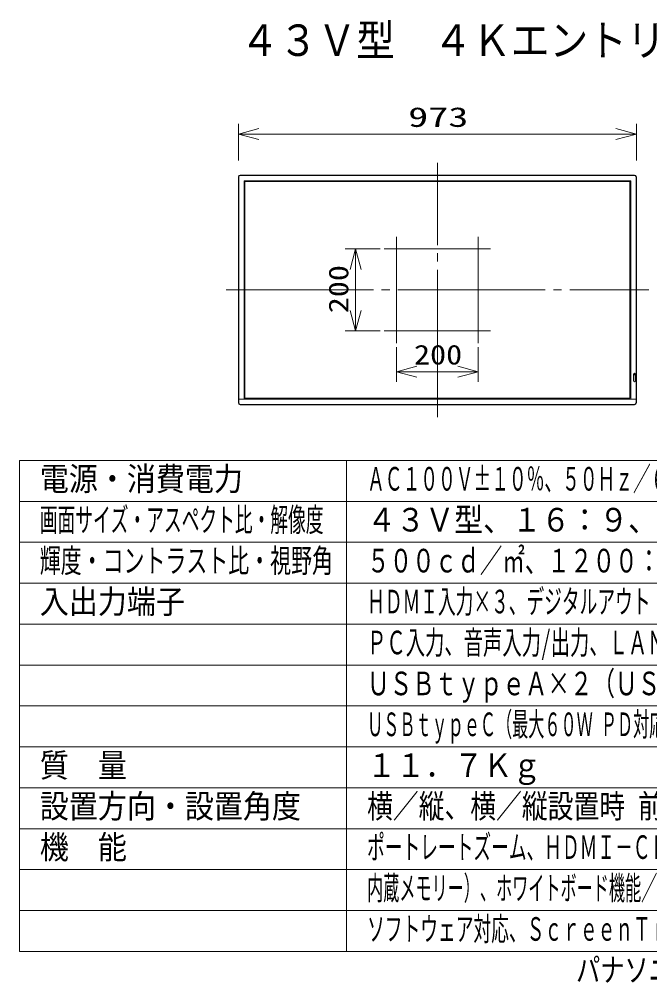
# Model space of a CAD drawing. Units: millimetres on the paper. Extents: x -62 to 64, y -59 to 59.
# Drawn here: x -62.5 to 14.6, y -58.9 to 59.4 of the extents above; entities that cross this region are included whole.
import ezdxf
from ezdxf.enums import TextEntityAlignment as Align

# ---------------------------------------------------------------- set-up
doc = ezdxf.new("R2010")
doc.units = ezdxf.units.MM
doc.linetypes.add('LONG_CHAIN', pattern=[21, 18, -1, 1, -1])
doc.layers.add('0-0_MOJI1', color=7, linetype='Continuous')
doc.layers.add('0-1_相当品', color=4, linetype='Continuous')
for name, color, linetype, lineweight in [('0-2_WAKU', 4, 'Continuous', 9), ('0-3_GAIKEI', 4, 'Continuous', 9), ('0-4_SUNPOU', 7, 'Continuous', 9), ('0-5_0', 7, 'Continuous', 9)]:
    doc.layers.add(name, color=color, linetype=linetype, lineweight=lineweight)
doc.styles.add('ＭＳ ゴシック', font='')
doc.styles.get('ＭＳ ゴシック').set_extended_font_data('MS Gothic')

# ---------------------------------------------------------------- blocks, each defined once
blk = doc.blocks.new('_Open30')
at = {"layer": '0-5_0'}
blk.add_line((0, 0), (-1, 0), dxfattribs=at)
blk.add_lwpolyline([(-1, 0.2679), (0, 0), (-1, -0.2679)], dxfattribs=at)

msp = doc.modelspace()

# ---------------------------------------------------------------- linework, layer by layer
at = {"layer": '0-2_WAKU', "color": 3}
for p, q in [((-62.46, -54.494), (-62.46, 5.506)), ((62.54, 5.506), (-62.46, 5.506)), ((-22.46, -54.494), (-22.46, 5.506)), ((-62.46, -54.494), (62.54, -54.494))]:
    msp.add_line(p, q, dxfattribs=at)
at = {"layer": '0-2_WAKU'}
for p, q in [((62.54, 0.506), (-62.46, 0.506)), ((62.54, -4.494), (-62.46, -4.494)), ((62.54, -9.494), (-62.46, -9.494)), ((62.54, -14.494), (-62.46, -14.494)), ((-62.46, -19.494), (62.54, -19.494)), ((-62.46, -24.494), (62.54, -24.494)), ((-62.46, -29.494), (62.54, -29.494)), ((-62.46, -34.494), (62.54, -34.494)), ((-62.46, -39.494), (62.54, -39.494)), ((-62.46, -44.494), (62.54, -44.494)), ((-62.46, -49.494), (62.54, -49.494))]:
    msp.add_line(p, q, dxfattribs=at)
at = {"layer": '0-3_GAIKEI', "color": 134, "linetype": 'LONG_CHAIN'}
for p, q in [((-11.37, 10.81), (-11.37, 41.871)), ((-16.37, 19.841), (-16.37, 32.841)), ((-6.37, 19.841), (-6.37, 32.841)), ((-17.87, 31.341), (-4.87, 31.341)), ((-37.195, 26.341), (14.454, 26.341)), ((-17.87, 21.341), (-4.87, 21.341))]:
    msp.add_line(p, q, dxfattribs=at)
at = {"layer": '0-3_GAIKEI'}
for p, q in [((-35.47, 40.371), (-35.47, 40.331)), ((12.729, 40.331), (-35.47, 40.331)), ((12.729, 40.331), (12.729, 40.371)), ((-35.655, 40.146), (-35.695, 40.146)), ((-35.655, 40.146), (-35.655, 12.535)), ((-35, 13.005), (-35, 39.676)), ((12.159, 39.576), (-34.9, 39.576)), ((-34.9, 39.576), (-34.9, 13.105)), ((-34.898, 39.576), (-34.898, 13.106)), ((12.159, 13.105), (12.159, 39.576)), ((12.954, 40.146), (12.914, 40.146)), ((12.914, 12.535), (12.914, 40.146)), ((12.592, 15.216), (12.592, 16.041)), ((12.597, 16.041), (12.597, 15.216)), ((12.817, 16.041), (12.813, 16.041)), ((12.813, 15.216), (12.813, 16.041)), ((12.817, 15.216), (12.817, 16.041)), ((12.822, 16.041), (12.822, 15.216)), ((12.597, 15.216), (12.6, 15.216)), ((12.817, 15.216), (12.813, 15.216)), ((-34.9, 13.105), (12.159, 13.105)), ((-34.898, 13.106), (12.157, 13.106)), ((-35.695, 13.005), (12.954, 13.005)), ((-35.695, 12.535), (-35.655, 12.535)), ((-35.47, 12.35), (-35.47, 12.31)), ((-35.47, 12.35), (12.729, 12.35)), ((12.729, 12.31), (12.729, 12.35)), ((12.914, 12.535), (12.954, 12.535))]:
    msp.add_line(p, q, dxfattribs=at)
at = {"layer": '0-3_GAIKEI', "color": 7}
for p, q in [((-35.47, 40.371), (12.729, 40.371)), ((-35.695, 12.535), (-35.695, 40.146)), ((12.954, 40.146), (12.954, 12.535)), ((12.729, 12.31), (-35.47, 12.31))]:
    msp.add_line(p, q, dxfattribs=at)
at = {"layer": '0-3_GAIKEI'}
for points in [[(-35, 39.676), (12.259, 39.676), (12.259, 13.005)], [(12.157, 13.106), (12.157, 39.576), (-34.898, 39.576)], [(12.597, 16.041), (12.6, 16.041), (12.6, 15.216)]]:
    msp.add_lwpolyline(points, dxfattribs=at)
msp.add_circle((12.707, 16.016), 0.065, dxfattribs=at)
at = {"layer": '0-3_GAIKEI', "color": 7}
for centre, start, end in [((-35.47, 40.146), 90, 180), ((12.729, 40.146), 360, 90), ((-35.47, 12.535), 180, 270), ((12.729, 12.535), 270, 0)]:
    msp.add_arc(centre, 0.225, start, end, dxfattribs=at)
at = {"layer": '0-3_GAIKEI'}
for centre, radius, start, end in [((-35.47, 40.146), 0.185, 90, 180), ((12.729, 40.146), 0.185, 360, 90), ((12.707, 16.041), 0.115, 0, 180), ((12.707, 16.041), 0.11, 0, 180), ((12.707, 16.041), 0.107, 0, 180), ((12.707, 15.216), 0.115, 180, 0), ((12.707, 15.216), 0.11, 180, 0), ((12.707, 15.216), 0.107, 180, 0), ((-35.47, 12.535), 0.185, 180, 270), ((12.729, 12.535), 0.185, 270, 0)]:
    msp.add_arc(centre, radius, start, end, dxfattribs=at)
at = {"layer": '0-4_SUNPOU'}
for p, q in [((-35.695, 42.146), (-35.695, 46.621)), ((12.954, 42.148), (12.954, 46.621)), ((-33.195, 45.371), (10.454, 45.371)), ((-18.37, 31.341), (-22.62, 31.341)), ((-21.37, 28.841), (-21.37, 23.841)), ((-18.37, 21.341), (-22.62, 21.341)), ((-16.37, 19.341), (-16.37, 15.091)), ((-6.37, 19.341), (-6.37, 15.091)), ((-13.87, 16.341), (-8.87, 16.341))]:
    msp.add_line(p, q, dxfattribs=at)

# ---------------------------------------------------------------- block references
at = {"layer": '0-4_SUNPOU', "xscale": 2.5, "yscale": 2.5}
for p, rotation in [((-35.695, 45.371), 180), ((-21.37, 31.341), 90), ((-21.37, 21.341), 270), ((-16.37, 16.341), 180)]:
    msp.add_blockref('_Open30', p, dxfattribs=dict(at, rotation=rotation))
for p in [(12.954, 45.371), (-6.37, 16.341)]:
    msp.add_blockref('_Open30', p, dxfattribs=at)

# ---------------------------------------------------------------- texts
at = {"layer": '0-0_MOJI1', "style": 'ＭＳ ゴシック'}
for s, height, width, p in [('４３Ｖ型\u3000４Ｋエントリー液晶ディスプレイ', 3.849, 0.9, (-35.46, 53.765)), ('電源・消費電力', 2.889, 0.9, (-59.96, 0.95)), ('ＡＣ１００Ｖ±１０％、５０Ｈｚ／６０Ｈｚ、２２５Ｗ（動作時平均消費電力９０Ｗ）', 2.889, 0.55, (-19.96, 0.95)), ('画面サイズ・アスペクト比・解像度', 2.889, 0.55, (-59.96, -4.05)), ('４３Ｖ型、１６：９、３８４０×２１６０', 2.889, 0.9, (-19.96, -4.05)), ('輝度・コントラスト比・視野角', 2.886, 0.65, (-59.96, -9.05)), ('５００ｃｄ／㎡、１２００：１、１７８°／１７８°（ＣＲ＞１０）', 2.886, 0.7, (-19.96, -9.05)), ('入出力端子', 2.889, 0.9, (-59.96, -14.05)), ('ＨＤＭＩ入力×３、デジタルアウト（４Ｋ対応）、ＩＲ入力／出力、シリアル入力、', 2.886, 0.55, (-19.96, -14.05)), ('ＰＣ入力、音声入力/出力、ＬＡＮ、スロット（Ｉｎｔｅｌ ＳＤＭ仕様対応）、', 2.886, 0.6, (-19.96, -19.05)), ('ＵＳＢｔｙｐｅＡ×２（ＵＳＢ３．０対応、ＵＳＢ２．０対応）、', 2.886, 0.7, (-19.96, -24.05)), ('ＵＳＢｔｙｐｅＣ（最大６０Ｗ ＰＤ対応、ＵＳＢ２．０対応、ＤＰ Ａｌｔ Ｍｏｄｅ対応）  ', 2.889, 0.5, (-19.96, -29.05)), ('質\u3000量', 2.889, 0.9, (-59.96, -34.05)), ('１１．７Ｋｇ', 2.889, 0.9, (-19.96, -34.05)), ('設置方向・設置角度', 2.889, 0.9, (-59.96, -39.05)), ('横／縦、横／縦設置時 前傾０～２０度 後傾０～２０度', 2.889, 0.8, (-19.96, -39.05)), ('機\u3000能', 2.889, 0.9, (-59.96, -44.05)), ('ポートレートズーム、ＨＤＭＩ－ＣＥＣ対応、メディアプレイヤー（ＵＳＢメモリー／', 2.886, 0.55, (-19.96, -44.05)), ('内蔵メモリー）、ホワイトボード機能／マウスアノテーション、コンテンツマネージメント', 2.889, 0.5, (-19.96, -49.05)), ('ソフトウェア対応、ＳｃｒｅｅｎＴｒａｎｓｆｅｒ対応、１８時間連続稼働／日', 2.889, 0.55, (-19.96, -54.05))]:
    msp.add_text(s, height=height, dxfattribs=dict(at, width=width)).set_placement(p, align=Align.BOTTOM_LEFT)
at = {"layer": '0-1_相当品', "style": 'ＭＳ ゴシック', "width": 0.75}
msp.add_text('パナソニック：ＴＨ－４３ＥＱ２Ｊ\u3000相当品', height=2.889, dxfattribs=at).set_placement((5.58, -59.05), align=Align.BOTTOM_LEFT)
at = {"layer": '0-4_SUNPOU', "style": 'ＭＳ ゴシック'}
for s, width, p in [('973', 1.5, (-14.942, 45.534)), ('200', 1.2, (-14.228, 16.503))]:
    msp.add_text(s, height=2.405, dxfattribs=dict(at, width=width)).set_placement(p, align=Align.BOTTOM_LEFT)
at = {"layer": '0-4_SUNPOU', "style": 'ＭＳ ゴシック', "width": 1.2}
msp.add_text('200', height=2.405, rotation=90, dxfattribs=at).set_placement((-21.533, 23.484), align=Align.BOTTOM_LEFT)

doc.saveas('drawing.dxf')
